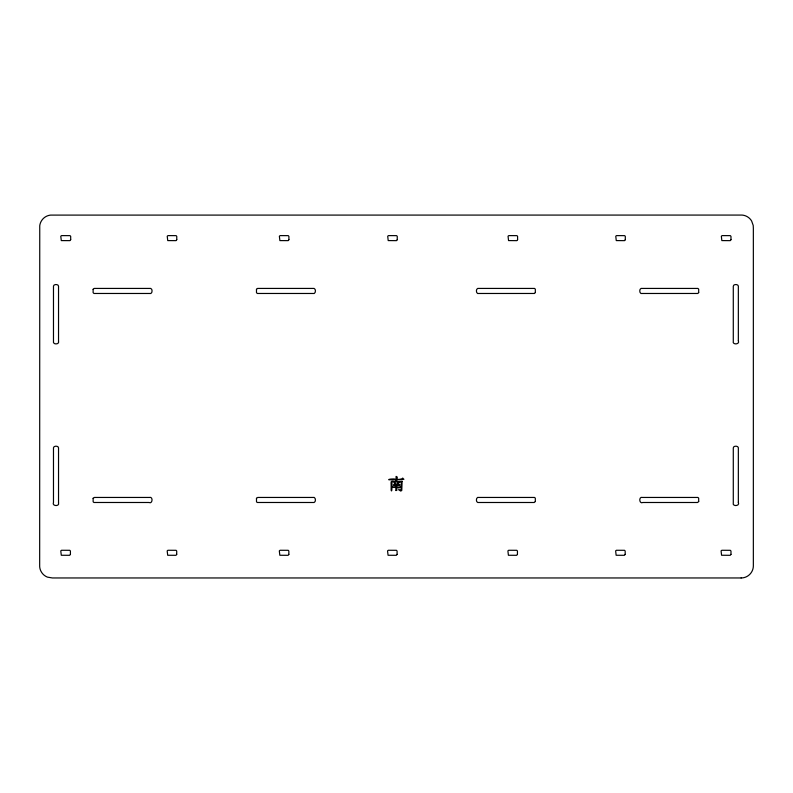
<?xml version="1.0" encoding="UTF-8"?>
<svg xmlns="http://www.w3.org/2000/svg" width="793" height="793" viewBox="0 0 793 793"><rect width="100%" height="100%" fill="white"/><g stroke="black" fill="none" stroke-linecap="round" stroke-linejoin="round"><path stroke-width="1.19" d="M396.024 490.252L395.707 487.368C387.47 486.426 396.698 488.825 396.064 485.326C392.248 485.623 392.059 484.335 396.401 484.87L398.165 482.154L399.196 482.709L397.035 484.87C399.88 483.71 402.705 485.931 396.787 485.227L396.797 487.021L399.147 487.021C402.338 485.623 400.009 489.231 396.797 487.368L396.837 490.371L396.024 490.252A5.472 5.472 0 0 0 396.024 490.619M741.128 577.958L52.358 577.958L47.451 577.135A12.252 12.252 0 0 1 40.82 570.96A12.163 12.163 0 0 1 39.67 566.361L39.749 225.727A12.173 12.173 0 0 1 42.544 219.364A12.272 12.272 0 0 1 46.123 216.469A12.163 12.163 0 0 1 50.643 215.101L742.05 215.072A12.163 12.163 0 0 1 748.582 217.569A12.272 12.272 0 0 1 751.635 221.009L753.211 225.43L753.35 228.206L753.35 566.053A12.163 12.163 0 0 1 751.159 572.724A12.262 12.262 0 0 1 745.816 577.026A12.173 12.173 0 0 1 741.128 577.958M58.533 341.208C59.782 344.221 54.172 344.796 53.478 342.586L53.478 286.065C53.676 283.963 58.642 283.993 58.533 286.263L58.533 341.208M58.533 502.861C59.911 506.707 51.535 506.321 53.478 502.385L53.478 447.718C53.676 445.626 58.642 445.646 58.533 447.916L58.533 502.861M738.342 502.385C740.295 506.321 731.909 506.707 733.287 502.861L733.287 447.916C733.188 445.646 738.144 445.626 738.342 447.718L738.342 502.385M738.342 340.732C740.295 344.668 731.909 345.054 733.287 341.208L733.287 286.263C733.188 283.993 738.144 283.963 738.342 286.065L738.342 340.732M70.696 239.655L69.972 240.636L61.299 240.596L60.774 236.215L61.537 235.61L70.042 235.64L70.686 236.364L70.696 239.655M70.428 554.327L69.715 555.308L61.289 555.259L60.774 550.877L61.527 550.273L69.784 550.302L70.418 551.016L70.428 554.327M176.77 239.674L176.066 240.636L167.739 240.596L167.224 236.205L167.967 235.61L176.135 235.64L176.76 236.354L176.77 239.674M176.72 554.337L176.016 555.308L167.69 555.259L167.174 550.867L167.918 550.273L176.086 550.302L176.71 551.016L176.72 554.337M288.91 239.674L288.206 240.636L279.879 240.596L279.364 236.205L280.107 235.61L288.265 235.64L288.9 236.354L288.91 239.674M288.86 554.337L288.156 555.308L279.83 555.259L279.314 550.867L280.058 550.273L288.216 550.302L288.85 551.016L288.86 554.337M397.095 554.337L396.391 555.308L388.064 555.259L387.549 550.867L388.302 550.273L396.46 550.302L397.085 551.016L397.095 554.337M401.337 488.458L401.03 489.787L398.552 489.687L400.703 491.075L401.773 490.5L402.081 482.094C404.242 479.993 397.63 482.065 396.857 481.46L396.857 479.418L403.924 479.349L402.675 478.07L401.952 479.071C392.426 481.103 399.91 477.386 396.084 476.405L396.113 479.051C379.332 481.708 396.163 476.048 396.113 481.401C389.502 480.221 391.326 481.391 391.147 487.11A122.291 122.291 0 0 1 391.108 490.133C392.347 494.307 391.861 481.341 391.851 482.352L392.337 481.817L401.337 482.164L401.337 488.458M397.253 239.694L396.53 240.646L388.203 240.586L387.708 236.185L388.471 235.61L396.629 235.64L397.243 236.373L397.253 239.694M517.601 239.694L516.877 240.646L508.551 240.586L508.055 236.185L508.819 235.61L516.977 235.64L517.591 236.373L517.601 239.694M517.442 554.366L516.719 555.308L508.392 555.259L507.907 550.848L508.67 550.273L516.828 550.302L517.442 551.036L517.442 554.366M625.31 239.694L624.587 240.646L616.26 240.586L615.764 236.185L616.528 235.61L624.686 235.64L625.3 236.373L625.31 239.694M625.181 554.366L624.458 555.308L616.131 555.259L615.646 550.848L616.399 550.273L624.557 550.302L625.171 551.036L625.181 554.366M730.987 239.694L730.254 240.646L721.838 240.586L721.343 236.185L722.106 235.61L730.363 235.64L730.977 236.373L730.987 239.694M730.987 554.347L730.244 555.308L721.58 555.249L721.075 550.857L721.848 550.273L730.353 550.312L730.977 551.056L730.987 554.347M93.118 289.296L93.118 292.637L93.941 293.469L149.352 293.479C152.375 294.728 152.95 289.118 150.729 288.424L94.218 288.424L93.118 289.296M256.476 289.296L256.476 292.637L257.299 293.469L312.71 293.479C315.733 294.728 316.308 289.118 314.087 288.424L257.576 288.424L256.476 289.296M535.344 501.503L534.254 502.494L477.733 502.494C475.522 501.8 476.097 496.2 479.121 497.449L534.522 497.449L535.305 498.113L535.344 501.503M698.702 501.503L697.612 502.494L642.945 502.494C639.009 504.447 638.623 496.071 642.469 497.449L697.88 497.449L698.663 498.113L698.702 501.503M395.657 483.74C394.557 485.584 393.001 479.884 395.657 483.74M93.118 498.291L93.148 501.81L93.921 502.484L148.876 502.494C152.811 504.447 153.198 496.071 149.352 497.449L94.407 497.449L93.118 498.291M256.476 498.291L256.506 501.81L257.269 502.484L314.087 502.494C316.308 501.8 315.733 496.2 312.71 497.449L257.765 497.449L256.476 498.291M535.344 292.508L534.522 293.469L479.121 293.479C476.097 294.728 475.522 289.118 477.733 288.424L534.551 288.434L535.315 289.118L535.344 292.508M698.702 292.508L697.88 293.469L642.469 293.479C639.455 294.728 638.88 289.118 641.091 288.424L697.909 288.434L698.673 289.118L698.702 292.508"/></g></svg>
